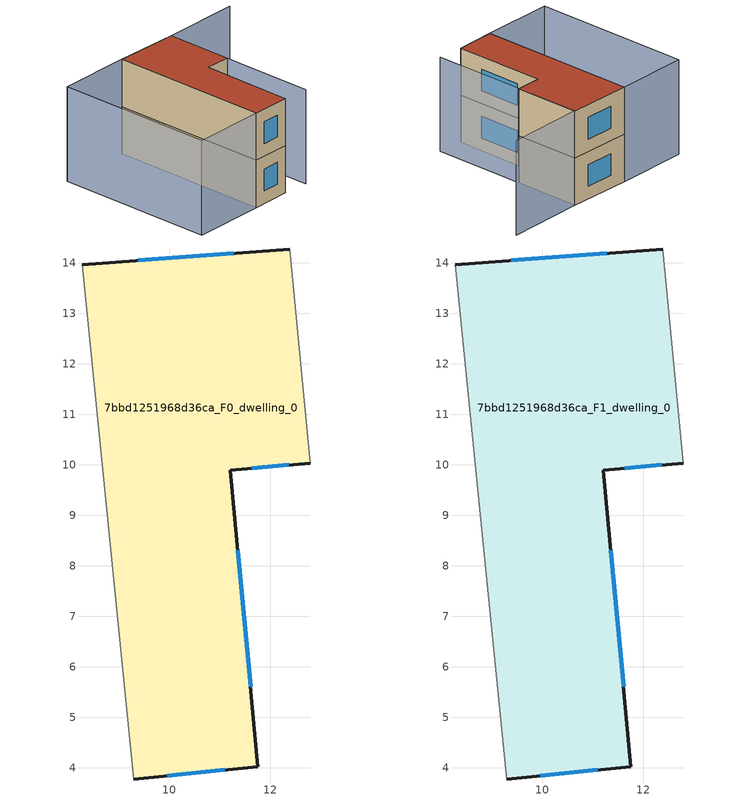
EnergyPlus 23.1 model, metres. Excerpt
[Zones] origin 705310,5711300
7bbd1251968d36ca_F0_dwelling_0
 floor ground (EU_floor_Construction): 12.39,14.27 12.79,10.03 11.21,9.89 11.76,4.02 9.3,3.78 8.28,13.96 z0
 wall outside (EU_wall_Construction): 9.3,3.78 11.76,4.02 11.21,9.89 12.79,10.03 / 12.39,14.27 8.28,13.96 z0:3
 wall adiabatic (EU_wall_Construction): 8.28,13.96 9.3,3.78 / 12.79,10.03 12.39,14.27 z0:3
 window (EU_Window_Construction): 9.96,3.84 11.1,3.96 / 11.28,14.19 9.39,14.04 / 11.64,9.93 12.37,9.99 / 11.61,5.6 11.36,8.31 z0.81:2.19
7bbd1251968d36ca_F1_dwelling_0
 floor to 7bbd1251968d36ca_F0_dwelling_0 (EU_floor_Construction): 12.39,14.27 12.79,10.03 11.21,9.89 11.76,4.02 9.3,3.78 8.28,13.96 z3
 wall outside (EU_wall_Construction): 9.3,3.78 11.76,4.02 11.21,9.89 12.79,10.03 / 12.39,14.27 8.28,13.96 z3:6
 wall adiabatic (EU_wall_Construction): 8.28,13.96 9.3,3.78 / 12.79,10.03 12.39,14.27 z3:6
 window (EU_Window_Construction): 9.96,3.84 11.1,3.96 / 11.28,14.19 9.39,14.04 / 11.64,9.93 12.37,9.99 / 11.61,5.6 11.36,8.31 z3.81:5.19
 roof outside (EU_roof_Construction): 11.76,4.02 11.21,9.89 12.79,10.03 12.39,14.27 8.28,13.96 9.3,3.78 z6
shading: 13.4,4.08 12.36,14.27 / 12.36,14.27 17.37,14.77 / 3.65,13.49 4.67,3.35 / 8.28,13.96 9.3,3.78 / 9.3,3.78 4.67,3.31 / 4.67,3.31 3.65,13.49 / 3.65,13.49 8.28,13.96 z0:6
[Building]
EU S2 Campaign: North Axis=0; Terrain=City; Solar Distribution=FullExterior
[Site:Location]
London: Latitude=51.5; Longitude=-0.5; Time Zone=0; Elevation=25
[SizingPeriod:WeatherFileDays]
AnnualSizingPeriod: Begin Month=1; Begin Day of Month=1; End Month=12; End Day of Month=31; Day of Week for Start Day=Monday; Use Weather File Daylight Saving Period=No; Use Weather File Rain and Snow Indicators=No
[MATERIAL]
EU_InternalMass_Material: Roughness=MediumRough; Thickness=0.1; Conductivity=1; Density=1800; Specific Heat=900; Thermal Absorptance=0.9; Solar Absorptance=0.7; Visible Absorptance=0.7
[MATERIAL:NOMASS] Roughness=MediumRough; Thermal Absorptance=0.9; Solar Absorptance=0.7; Visible Absorptance=0.7
Name | Thermal Resistance
EU_wall_NoMass | 0.555556
EU_roof_NoMass | 0.510204
EU_floor_NoMass | 1.68919
[WINDOWMATERIAL:SIMPLEGLAZINGSYSTEM]
EU_Window_SimpleGlazing: UFactor=3.96; Solar Heat Gain Coefficient=0.85; Visible Transmittance=0.85
[CONSTRUCTION]
EU_wall_Construction: EU_wall_NoMass
EU_roof_Construction: EU_roof_NoMass
EU_floor_Construction: EU_floor_NoMass
EU_Window_Construction: EU_Window_SimpleGlazing
EU_InternalMass_Construction: EU_InternalMass_Material
[ZONE] Type=1; Multiplier=1; Ceiling Height=autocalculate; Volume=96.9404; Floor Area=autocalculate; Part of Total Floor Area=Yes
7bbd1251968d36ca_F0_dwelling_0; 7bbd1251968d36ca_F1_dwelling_0
[INTERNALMASS] Construction=EU_InternalMass_Construction; Surface Area=32.3134
Name | Zone or ZoneList
7bbd1251968d36ca_F0_dwelling_0_EU_InternalMass | 7bbd1251968d36ca_F0_dwelling_0
7bbd1251968d36ca_F1_dwelling_0_EU_InternalMass | 7bbd1251968d36ca_F1_dwelling_0
[OTHEREQUIPMENT] Fuel Type=Electricity; Design Level Calculation Method=Watts/Area; Power per Zone Floor Area=1; Fraction Latent=0; Fraction Radiant=0; Fraction Lost=0; Carbon Dioxide Generation Rate=0; EndUse Subcategory=EU_Step8_InternalGains
Name | Zone or ZoneList or Space or SpaceList | Schedule
EU_Step8_InternalGain_7bbd1251968d36ca_F0_dwelling_0_f000 | 7bbd1251968d36ca_F0_dwelling_0 | EU_Step8_GainSchedule_7bbd1251968d36ca_F0_dwelling_0_f000
EU_Step8_InternalGain_7bbd1251968d36ca_F1_dwelling_0_f000 | 7bbd1251968d36ca_F1_dwelling_0 | EU_Step8_GainSchedule_7bbd1251968d36ca_F1_dwelling_0_f000
[ZONEVENTILATION:DESIGNFLOWRATE] Schedule=EU_AlwaysOn; Design Flow Rate Calculation Method=AirChanges/Hour; Air Changes per Hour=0.48; Ventilation Type=Natural; Fan Pressure Rise=0; Fan Total Efficiency=1; Constant Term Coefficient=1; Temperature Term Coefficient=0; Velocity Term Coefficient=0; Velocity Squared Term Coefficient=0; Minimum Indoor Temperature=-100; Maximum Indoor Temperature=100; Delta Temperature=-100; Minimum Outdoor Temperature=-100; Maximum Outdoor Temperature=100; Maximum Wind Speed=40
Name | Zone or ZoneList or Space or SpaceList
EU_ConstantAir_7bbd1251968d36ca_F0_dwelling_0 | 7bbd1251968d36ca_F0_dwelling_0
EU_ConstantAir_7bbd1251968d36ca_F1_dwelling_0 | 7bbd1251968d36ca_F1_dwelling_0
[HVACTEMPLATE:THERMOSTAT] Constant Heating Setpoint=20; Constant Cooling Setpoint=50
EU_HeatOnly_7bbd1251968d36ca_F0_dwelling_0; EU_HeatOnly_7bbd1251968d36ca_F1_dwelling_0
[HVACTEMPLATE:ZONE:IDEALLOADSAIRSYSTEM] System Availability Schedule=EU_AlwaysOn; Maximum Heating Supply Air Temperature=50; Minimum Cooling Supply Air Temperature=13; Maximum Heating Supply Air Humidity Ratio=0.0156; Minimum Cooling Supply Air Humidity Ratio=0.0077; Heating Limit=NoLimit; Cooling Limit=NoLimit; Heating Availability Schedule=EU_AlwaysOn; Cooling Availability Schedule=EU_CoolingOff; Dehumidification Control Type=ConstantSensibleHeatRatio; Cooling Sensible Heat Ratio=0.7; Dehumidification Setpoint=60; Humidification Control Type=None; Humidification Setpoint=30; Outdoor Air Method=None; Outdoor Air Flow Rate per Person=0.00944; Outdoor Air Flow Rate per Zone Floor Area=0; Outdoor Air Flow Rate per Zone=0; Demand Controlled Ventilation Type=None; Outdoor Air Economizer Type=NoEconomizer; Heat Recovery Type=None; Sensible Heat Recovery Effectiveness=0.7; Latent Heat Recovery Effectiveness=0.65
Name | Template Thermostat
7bbd1251968d36ca_F0_dwelling_0 | EU_HeatOnly_7bbd1251968d36ca_F0_dwelling_0
7bbd1251968d36ca_F1_dwelling_0 | EU_HeatOnly_7bbd1251968d36ca_F1_dwelling_0
[SIZING:ZONE] Zone Cooling Design Supply Air Temperature Input Method=SupplyAirTemperature; Zone Cooling Design Supply Air Temperature=13; Zone Heating Design Supply Air Temperature Input Method=SupplyAirTemperature; Zone Heating Design Supply Air Temperature=50; Zone Cooling Design Supply Air Humidity Ratio=0.008; Zone Heating Design Supply Air Humidity Ratio=0.008; Cooling Design Air Flow Method=DesignDay; Cooling Design Air Flow Rate=0; Cooling Minimum Air Flow per Zone Floor Area=0.000762; Cooling Minimum Air Flow=0; Cooling Minimum Air Flow Fraction=0.2; Heating Design Air Flow Method=DesignDay; Heating Design Air Flow Rate=0; Heating Maximum Air Flow per Zone Floor Area=0.002032; Heating Maximum Air Flow=0.141576; Heating Maximum Air Flow Fraction=0.3; Account for Dedicated Outdoor Air System=No; Dedicated Outdoor Air System Control Strategy=NeutralSupplyAir; Dedicated Outdoor Air Low Setpoint Temperature for Design=autosize; Dedicated Outdoor Air High Setpoint Temperature for Design=autosize; Zone Load Sizing Method=Sensible Load Only No Latent Load; Zone Latent Cooling Design Supply Air Humidity Ratio Input Method=HumidityRatioDifference; Zone Cooling Design Supply Air Humidity Ratio Difference=0.005; Zone Latent Heating Design Supply Air Humidity Ratio Input Method=HumidityRatioDifference; Zone Humidification Design Supply Air Humidity Ratio Difference=0.005
7bbd1251968d36ca_F0_dwelling_0; 7bbd1251968d36ca_F1_dwelling_0
[SCHEDULE:CONSTANT]
Name | Hourly Value
EU_AlwaysOn | 1
EU_CoolingOff | 0
[SCHEDULE:FILE] Column Number=1; Rows to Skip at Top=0; Number of Hours of Data=8760; Column Separator=Comma; Interpolate to Timestep=No; Minutes per Item=60; Adjust Schedule for Daylight Savings=Yes
Name | File
EU_Step8_GainSchedule_7bbd1251968d36ca_F0_dwelling_0_f000 | ../../schedules/7bbd1251968d36ca/7bbd1251968d36ca_F0_dwelling_0_f000_gain.csv
EU_Step8_GainSchedule_7bbd1251968d36ca_F1_dwelling_0_f000 | ../../schedules/7bbd1251968d36ca/7bbd1251968d36ca_F1_dwelling_0_f000_gain.csv
